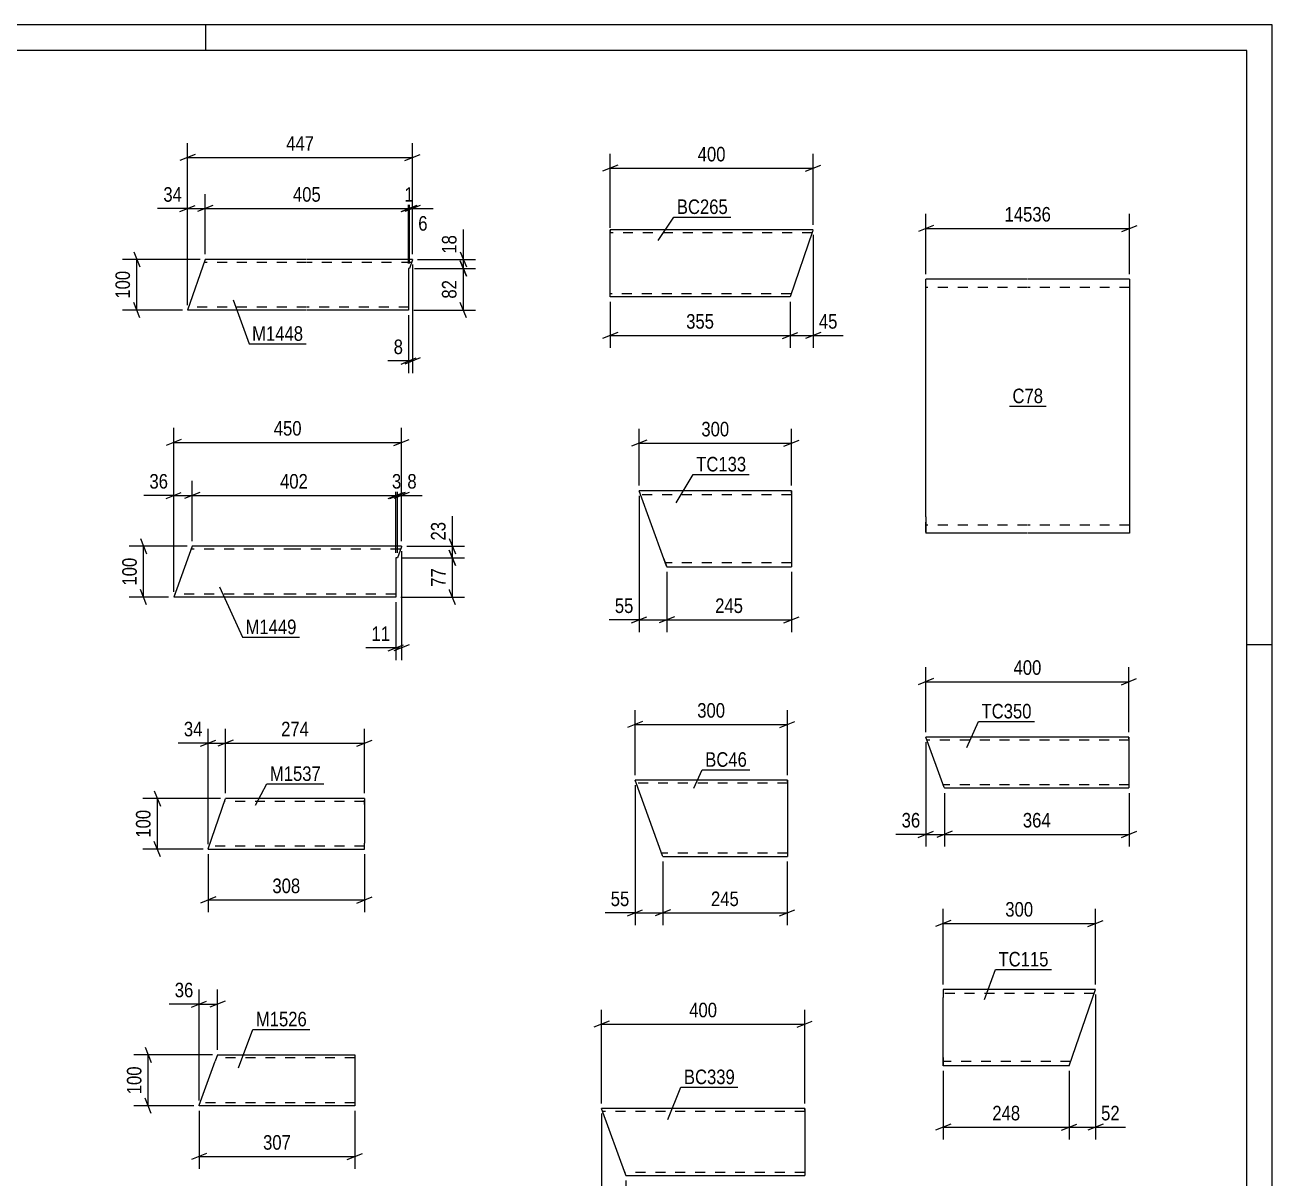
# Model space of a CAD drawing. Header units: millimetres. Extents: x 0 to 594, y 0 to 420.
# Drawn here: x 348.4 to 594, y 193 to 420 of the extents above; entities that cross this region are included whole.
import ezdxf

# ---------------------------------------------------------------- set-up
doc = ezdxf.new("R2010")
doc.units = ezdxf.units.MM
doc.linetypes.add('DXK_LINE_DOT2', pattern=[3.9198, 1.9599, -1.9599])
doc.styles.add('Arial Narrow', font='ARIALN.TTF', dxfattribs={"height": 0.2})

# ---------------------------------------------------------------- blocks, each defined once
blk = doc.blocks.new('Unknown-284936435-1134')
at = {"color": 5, "linetype": 'Continuous'}
for p, q in [((594, 420), (0, 420)), ((384, 415), (384, 420)), ((594, 0), (594, 420)), ((589, 415), (5, 415)), ((589, 5), (589, 415)), ((594, 298), (589, 298))]:
    blk.add_line(p, q, dxfattribs=at)
blk = doc.blocks.new('Part-284936435-8197 - 8196')
at = {"color": 2, "linetype": 'Continuous'}
for p, q in [((384.47, 257.85), (387.88, 267.76)), ((415.24, 267.76), (387.88, 267.76)), ((415.24, 267.76), (415.24, 267.67)), ((415.24, 267.67), (415.24, 266.56)), ((415.24, 266.56), (415.24, 258.96)), ((415.24, 257.76), (415.24, 258.96)), ((384.44, 257.76), (384.47, 257.85)), ((384.44, 257.76), (415.24, 257.76))]:
    blk.add_line(p, q, dxfattribs=at)
at = {"color": 7, "linetype": 'DXK_LINE_DOT2'}
for p, q in [((415.24, 267.16), (387.67, 267.16)), ((415.24, 266.56), (415.24, 267.41)), ((384.64, 258.36), (384.66, 258.4)), ((415.24, 258.36), (384.64, 258.36)), ((415.24, 258.4), (415.24, 258.73)), ((415.24, 258.36), (415.24, 258.4)), ((384.44, 257.76), (384.44, 257.76))]:
    blk.add_line(p, q, dxfattribs=at)
blk = doc.blocks.new('Part-284936435-8235 - 8234')
at = {"color": 2, "linetype": 'Continuous'}
for p, q in [((545.83, 369.95), (525.83, 369.95)), ((525.83, 323.15), (525.83, 369.95)), ((565.93, 369.95), (545.93, 369.95)), ((565.93, 369.95), (565.93, 319.95)), ((525.83, 323.15), (525.83, 319.95)), ((545.83, 319.95), (525.83, 319.95)), ((565.93, 319.95), (545.93, 319.95))]:
    blk.add_line(p, q, dxfattribs=at)
at = {"color": 7, "linetype": 'DXK_LINE_DOT2'}
for p, q in [((545.83, 368.35), (525.83, 368.35)), ((565.93, 368.35), (545.93, 368.35)), ((525.83, 320.19), (525.83, 323.15)), ((545.83, 321.55), (525.83, 321.55)), ((565.93, 321.55), (545.93, 321.55))]:
    blk.add_line(p, q, dxfattribs=at)
blk = doc.blocks.new('Part-284936435-12255 - 12254')
at = {"color": 2, "linetype": 'Continuous'}
for p, q in [((473.95, 256.44), (468.53, 271.35)), ((498.53, 271.35), (468.53, 271.35)), ((498.53, 271.35), (498.53, 271.26)), ((498.53, 271.26), (498.53, 256.35)), ((473.98, 256.35), (473.95, 256.44)), ((473.98, 256.35), (498.53, 256.35))]:
    blk.add_line(p, q, dxfattribs=at)
at = {"color": 7, "linetype": 'DXK_LINE_DOT2'}
for p, q in [((498.53, 270.75), (468.74, 270.75)), ((498.53, 271), (498.53, 271.35)), ((498.53, 256.95), (473.77, 256.95))]:
    blk.add_line(p, q, dxfattribs=at)
blk = doc.blocks.new('Part-284936435-8204 - 8203')
at = {"color": 2, "linetype": 'Continuous'}
for p, q in [((386.29, 217.26), (385.85, 216.06)), ((386.29, 217.26), (413.35, 217.26)), ((413.35, 217.26), (413.35, 207.26)), ((382.68, 207.35), (385.85, 216.06)), ((382.65, 207.26), (382.68, 207.35)), ((413.35, 207.26), (382.65, 207.26))]:
    blk.add_line(p, q, dxfattribs=at)
at = {"color": 7, "linetype": 'DXK_LINE_DOT2'}
for p, q in [((413.35, 216.66), (386.07, 216.66)), ((413.35, 217.17), (413.35, 217.26)), ((382.87, 207.86), (382.89, 207.9)), ((413.35, 207.86), (382.87, 207.86)), ((413.35, 207.86), (413.35, 207.9))]:
    blk.add_line(p, q, dxfattribs=at)
blk = doc.blocks.new('Part-284936435-12263 - 12262')
at = {"color": 2, "linetype": 'Continuous'}
for p, q in [((529.43, 269.91), (525.82, 279.82)), ((565.82, 279.82), (525.82, 279.82)), ((565.82, 279.82), (565.82, 279.73)), ((565.82, 279.73), (565.82, 269.82)), ((529.46, 269.82), (529.43, 269.91)), ((529.46, 269.82), (565.82, 269.82))]:
    blk.add_line(p, q, dxfattribs=at)
at = {"color": 7, "linetype": 'DXK_LINE_DOT2'}
for p, q in [((565.82, 279.22), (526.04, 279.22)), ((565.82, 279.47), (565.82, 279.82)), ((565.82, 270.42), (529.24, 270.42))]:
    blk.add_line(p, q, dxfattribs=at)
blk = doc.blocks.new('Part-284936435-12237 - 12236')
at = {"color": 2, "linetype": 'Continuous'}
for p, q in [((474.2, 314.93), (469.33, 328.33)), ((499.33, 328.33), (469.33, 328.33)), ((499.33, 328.33), (499.33, 313.33)), ((474.2, 314.93), (474.79, 313.33)), ((474.79, 313.33), (499.33, 313.33))]:
    blk.add_line(p, q, dxfattribs=at)
at = {"color": 7, "linetype": 'DXK_LINE_DOT2'}
for p, q in [((499.33, 327.53), (469.62, 327.53)), ((499.33, 327.86), (499.33, 328.33)), ((474.74, 313.45), (474.2, 314.93)), ((499.33, 314.13), (474.5, 314.13))]:
    blk.add_line(p, q, dxfattribs=at)
blk = doc.blocks.new('Part-284936435-12272 - 12271')
at = {"color": 2, "linetype": 'Continuous'}
for p, q in [((466.71, 193.62), (461.94, 206.73)), ((501.94, 206.73), (461.94, 206.73)), ((501.94, 206.73), (501.94, 206.64)), ((501.94, 206.64), (501.94, 193.53)), ((466.74, 193.53), (466.71, 193.62)), ((466.74, 193.53), (501.94, 193.53))]:
    blk.add_line(p, q, dxfattribs=at)
at = {"color": 7, "linetype": 'DXK_LINE_DOT2'}
for p, q in [((501.94, 206.38), (501.94, 206.73)), ((501.94, 206.13), (462.16, 206.13)), ((501.94, 194.13), (466.53, 194.13))]:
    blk.add_line(p, q, dxfattribs=at)
blk = doc.blocks.new('Part-284936435-12288 - 12287')
at = {"color": 2, "linetype": 'Continuous'}
for p, q in [((463.61, 378.47), (463.61, 379.67)), ((503.61, 379.67), (463.61, 379.67)), ((463.61, 367.67), (463.61, 378.47)), ((503.49, 379.32), (499.07, 366.47)), ((503.58, 379.58), (503.49, 379.32)), ((503.61, 379.67), (503.58, 379.58)), ((463.61, 366.56), (463.61, 367.67)), ((463.61, 366.47), (463.61, 366.56)), ((499.07, 366.47), (463.61, 366.47))]:
    blk.add_line(p, q, dxfattribs=at)
at = {"color": 7, "linetype": 'DXK_LINE_DOT2'}
for p, q in [((463.61, 379.67), (463.61, 379.58)), ((463.61, 379.58), (463.61, 379.32)), ((503.4, 379.07), (463.61, 379.07)), ((463.61, 366.82), (463.61, 367.67)), ((499.27, 367.07), (463.61, 367.07))]:
    blk.add_line(p, q, dxfattribs=at)
blk = doc.blocks.new('Part-284936435-12296 - 12295')
at = {"color": 2, "linetype": 'Continuous'}
for p, q in [((529.21, 230.14), (529.21, 228.54)), ((559.21, 230.14), (529.21, 230.14)), ((529.21, 216.74), (529.21, 228.54)), ((554.04, 215.14), (559.21, 230.14)), ((529.21, 215.14), (529.21, 216.74)), ((554.04, 215.14), (529.21, 215.14))]:
    blk.add_line(p, q, dxfattribs=at)
at = {"color": 7, "linetype": 'DXK_LINE_DOT2'}
for p, q in [((529.21, 230.14), (529.21, 229.67)), ((558.93, 229.34), (529.21, 229.34)), ((529.21, 216.74), (529.21, 215.26)), ((554.32, 215.94), (529.21, 215.94))]:
    blk.add_line(p, q, dxfattribs=at)
blk = doc.blocks.new('Part-284936435-8168 - 8167')
at = {"color": 2, "linetype": 'Continuous'}
for p, q in [((383.84, 373.86), (380.4, 363.86)), ((403.84, 373.86), (383.84, 373.86)), ((424.71, 373.86), (403.94, 373.86)), ((424.67, 373.77), (424.08, 372.05)), ((424.71, 373.86), (424.67, 373.77)), ((424.08, 372.05), (423.94, 372.05)), ((423.94, 372.05), (423.94, 363.86)), ((403.84, 363.86), (380.4, 363.86)), ((423.94, 363.86), (403.94, 363.86))]:
    blk.add_line(p, q, dxfattribs=at)
at = {"color": 7, "linetype": 'DXK_LINE_DOT2'}
for p, q in [((403.84, 373.26), (383.63, 373.26)), ((424.5, 373.26), (403.94, 373.26)), ((380.6, 364.46), (380.62, 364.5)), ((403.84, 364.46), (380.6, 364.46)), ((423.94, 364.46), (403.94, 364.46))]:
    blk.add_line(p, q, dxfattribs=at)
blk = doc.blocks.new('Part-284936435-8175 - 8174')
at = {"color": 2, "linetype": 'Continuous'}
for p, q in [((381.3, 317.39), (377.66, 307.39)), ((401.3, 317.39), (381.3, 317.39)), ((422.55, 317.39), (401.4, 317.39)), ((422.52, 317.3), (421.72, 315.09)), ((422.55, 317.39), (422.52, 317.3)), ((421.72, 315.09), (421.4, 315.09)), ((421.4, 315.09), (421.4, 307.39)), ((401.3, 307.39), (377.66, 307.39)), ((421.4, 307.39), (401.4, 307.39))]:
    blk.add_line(p, q, dxfattribs=at)
at = {"color": 7, "linetype": 'DXK_LINE_DOT2'}
for p, q in [((401.3, 316.79), (381.09, 316.79)), ((422.33, 316.79), (401.4, 316.79)), ((377.88, 307.99), (377.9, 308.04)), ((401.3, 307.99), (377.88, 307.99)), ((421.4, 307.99), (401.4, 307.99))]:
    blk.add_line(p, q, dxfattribs=at)
blk = doc.blocks.new('StraightDimension-284936435-8915 - 8196')
at = {"color": 7, "linetype": 'Continuous'}
for p, q in [((384.44, 256.76), (384.44, 245.36)), ((415.24, 256.76), (415.24, 245.36)), ((385.94, 248.36), (382.94, 247.16)), ((413.74, 247.16), (416.74, 248.36)), ((384.44, 247.76), (415.24, 247.76))]:
    blk.add_line(p, q, dxfattribs=at)
at = {"color": 0}
blk.add_wipeout([(403.18, 248.51), (403.18, 252.71), (396.5, 252.71), (396.5, 248.51)], dxfattribs=at)
at = {"color": 3, "style": 'Arial Narrow'}
blk.add_text('308', height=2.863, dxfattribs=at).set_placement((397.1, 249.11))
blk = doc.blocks.new('StraightDimension-284936435-12831 - 8196')
at = {"color": 7, "linetype": 'Continuous'}
for p, q in [((387.88, 268.76), (387.88, 281.48)), ((415.24, 268.76), (415.24, 281.48)), ((389.38, 279.23), (386.38, 278.03)), ((387.88, 278.63), (415.24, 278.63)), ((413.74, 278.03), (416.74, 279.23))]:
    blk.add_line(p, q, dxfattribs=at)
at = {"color": 0}
blk.add_wipeout([(404.9, 279.38), (404.9, 283.58), (398.22, 283.58), (398.22, 279.38)], dxfattribs=at)
at = {"color": 3, "style": 'Arial Narrow'}
blk.add_text('274', height=2.863, dxfattribs=at).set_placement((398.82, 279.98))
blk = doc.blocks.new('StraightDimension-284936435-12068 - 8196')
at = {"color": 7, "linetype": 'Continuous'}
for p, q in [((386.88, 267.76), (371.59, 267.76)), ((373.84, 269.26), (375.04, 266.26)), ((374.44, 257.76), (374.44, 267.76)), ((375.04, 256.26), (373.84, 259.26)), ((383.44, 257.76), (371.59, 257.76))]:
    blk.add_line(p, q, dxfattribs=at)
at = {"color": 0}
blk.add_wipeout([(373.69, 266.1), (369.49, 266.1), (369.49, 259.42), (373.69, 259.42)], dxfattribs=at)
at = {"color": 3, "style": 'Arial Narrow'}
blk.add_text('100', height=2.863, rotation=90.0002, dxfattribs=at).set_placement((373.09, 260.02))
blk = doc.blocks.new('StraightDimension-284936435-12832 - 8196')
at = {"color": 7, "linetype": 'Continuous'}
for p, q in [((384.44, 258.76), (384.44, 281.48)), ((387.88, 268.76), (387.88, 281.48)), ((382.94, 278.03), (385.94, 279.23)), ((384.44, 278.63), (387.88, 278.63)), ((389.38, 279.23), (386.38, 278.03))]:
    blk.add_line(p, q, dxfattribs=at)
at = {"color": 0}
blk.add_wipeout([(383.91, 279.38), (383.91, 283.58), (379.06, 283.58), (379.06, 279.38)], dxfattribs=at)
at = {"color": 7, "linetype": 'Continuous'}
blk.add_line((384.44, 278.63), (378.53, 278.63), dxfattribs=at)
blk.add_line((384.44, 278.63), (378.53, 278.63), dxfattribs=at)
at = {"color": 3, "style": 'Arial Narrow'}
blk.add_text('34', height=2.863, dxfattribs=at).set_placement((379.66, 279.98))
blk = doc.blocks.new('StraightDimension-284936435-8949 - 8234')
at = {"color": 7, "linetype": 'Continuous'}
for p, q in [((525.83, 370.95), (525.83, 382.8)), ((565.93, 370.95), (565.93, 382.8)), ((527.33, 380.55), (524.33, 379.35)), ((525.83, 379.95), (565.93, 379.95)), ((564.43, 379.35), (567.43, 380.55))]:
    blk.add_line(p, q, dxfattribs=at)
at = {"color": 0}
blk.add_wipeout([(551.05, 380.7), (551.05, 384.9), (540.71, 384.9), (540.71, 380.7)], dxfattribs=at)
at = {"color": 3, "style": 'Arial Narrow'}
blk.add_text('14536', height=2.863, dxfattribs=at).set_placement((541.31, 381.3))
blk = doc.blocks.new('StraightDimension-284936435-12549 - 12254')
at = {"color": 7, "linetype": 'Continuous'}
for p, q in [((468.53, 272.35), (468.53, 285.15)), ((498.53, 272.35), (498.53, 285.15)), ((470.03, 282.9), (467.03, 281.7)), ((497.03, 281.7), (500.03, 282.9)), ((468.53, 282.3), (498.53, 282.3))]:
    blk.add_line(p, q, dxfattribs=at)
at = {"color": 0}
blk.add_wipeout([(486.87, 283.05), (486.87, 287.25), (480.18, 287.25), (480.18, 283.05)], dxfattribs=at)
at = {"color": 3, "style": 'Arial Narrow'}
blk.add_text('300', height=2.863, dxfattribs=at).set_placement((480.78, 283.65))
blk = doc.blocks.new('StraightDimension-284936435-12560 - 12254')
at = {"color": 7, "linetype": 'Continuous'}
for p, q in [((473.98, 255.35), (473.98, 242.81)), ((498.48, 255.35), (498.48, 242.81)), ((475.48, 245.81), (472.48, 244.61)), ((496.98, 244.61), (499.98, 245.81)), ((473.98, 245.21), (498.48, 245.21))]:
    blk.add_line(p, q, dxfattribs=at)
at = {"color": 0}
blk.add_wipeout([(489.58, 245.96), (489.58, 250.16), (482.89, 250.16), (482.89, 245.96)], dxfattribs=at)
at = {"color": 3, "style": 'Arial Narrow'}
blk.add_text('245', height=2.863, dxfattribs=at).set_placement((483.49, 246.56))
blk = doc.blocks.new('StraightDimension-284936435-12561 - 12254')
at = {"color": 7, "linetype": 'Continuous'}
for p, q in [((468.53, 270.35), (468.53, 242.81)), ((473.98, 255.35), (473.98, 242.81)), ((467.03, 244.61), (470.03, 245.81)), ((475.48, 245.81), (472.48, 244.61)), ((468.53, 245.21), (473.98, 245.21))]:
    blk.add_line(p, q, dxfattribs=at)
at = {"color": 0}
blk.add_wipeout([(468, 245.96), (468, 250.16), (463.14, 250.16), (463.14, 245.96)], dxfattribs=at)
at = {"color": 7, "linetype": 'Continuous'}
blk.add_line((468.53, 245.21), (462.62, 245.21), dxfattribs=at)
blk.add_line((468.53, 245.21), (462.62, 245.21), dxfattribs=at)
at = {"color": 3, "style": 'Arial Narrow'}
blk.add_text('55', height=2.863, dxfattribs=at).set_placement((463.74, 246.56))
blk = doc.blocks.new('StraightDimension-284936435-8923 - 8203')
at = {"color": 7, "linetype": 'Continuous'}
for p, q in [((372.05, 218.76), (373.25, 215.76)), ((385.29, 217.26), (369.8, 217.26)), ((372.65, 207.26), (372.65, 217.26)), ((381.65, 207.26), (369.8, 207.26)), ((373.25, 205.76), (372.05, 208.76))]:
    blk.add_line(p, q, dxfattribs=at)
at = {"color": 0}
blk.add_wipeout([(371.9, 215.6), (367.7, 215.6), (367.7, 208.92), (371.9, 208.92)], dxfattribs=at)
at = {"color": 3, "style": 'Arial Narrow'}
blk.add_text('100', height=2.863, rotation=90.0002, dxfattribs=at).set_placement((371.3, 209.52))
blk = doc.blocks.new('StraightDimension-284936435-8919 - 8203')
at = {"color": 7, "linetype": 'Continuous'}
for p, q in [((382.65, 208.26), (382.65, 230.11)), ((386.29, 218.26), (386.29, 230.11)), ((381.15, 226.66), (384.15, 227.86)), ((382.65, 227.26), (386.29, 227.26)), ((387.79, 227.86), (384.79, 226.66))]:
    blk.add_line(p, q, dxfattribs=at)
at = {"color": 0}
blk.add_wipeout([(382.13, 228.01), (382.13, 232.21), (377.27, 232.21), (377.27, 228.01)], dxfattribs=at)
at = {"color": 7, "linetype": 'Continuous'}
blk.add_line((382.65, 227.26), (376.75, 227.26), dxfattribs=at)
blk.add_line((382.65, 227.26), (376.75, 227.26), dxfattribs=at)
at = {"color": 3, "style": 'Arial Narrow'}
blk.add_text('36', height=2.863, dxfattribs=at).set_placement((377.87, 228.61))
blk = doc.blocks.new('StraightDimension-284936435-8929 - 8203')
at = {"color": 7, "linetype": 'Continuous'}
for p, q in [((382.65, 206.26), (382.65, 194.86)), ((413.35, 206.26), (413.35, 194.86)), ((384.15, 197.86), (381.15, 196.66)), ((382.65, 197.26), (413.35, 197.26)), ((411.85, 196.66), (414.85, 197.86))]:
    blk.add_line(p, q, dxfattribs=at)
at = {"color": 0}
blk.add_wipeout([(401.35, 198.01), (401.35, 202.21), (394.66, 202.21), (394.66, 198.01)], dxfattribs=at)
at = {"color": 3, "style": 'Arial Narrow'}
blk.add_text('307', height=2.863, dxfattribs=at).set_placement((395.26, 198.61))
blk = doc.blocks.new('StraightDimension-284936435-12605 - 12262')
at = {"color": 7, "linetype": 'Continuous'}
for p, q in [((525.82, 280.82), (525.82, 293.58)), ((565.82, 280.82), (565.82, 293.58)), ((527.32, 291.33), (524.32, 290.13)), ((525.82, 290.73), (565.82, 290.73)), ((564.32, 290.13), (567.32, 291.33))]:
    blk.add_line(p, q, dxfattribs=at)
at = {"color": 0}
blk.add_wipeout([(549.17, 291.48), (549.17, 295.68), (542.48, 295.68), (542.48, 291.48)], dxfattribs=at)
at = {"color": 3, "style": 'Arial Narrow'}
blk.add_text('400', height=2.863, dxfattribs=at).set_placement((543.08, 292.08))
blk = doc.blocks.new('StraightDimension-284936435-12622 - 12262')
at = {"color": 7, "linetype": 'Continuous'}
for p, q in [((529.46, 268.82), (529.46, 258.28)), ((565.86, 268.82), (565.86, 258.28)), ((530.96, 261.28), (527.96, 260.08)), ((529.46, 260.68), (565.86, 260.68)), ((564.36, 260.08), (567.36, 261.28))]:
    blk.add_line(p, q, dxfattribs=at)
at = {"color": 0}
blk.add_wipeout([(551, 261.43), (551, 265.63), (544.32, 265.63), (544.32, 261.43)], dxfattribs=at)
at = {"color": 3, "style": 'Arial Narrow'}
blk.add_text('364', height=2.863, dxfattribs=at).set_placement((544.92, 262.03))
blk = doc.blocks.new('StraightDimension-284936435-12623 - 12262')
at = {"color": 7, "linetype": 'Continuous'}
for p, q in [((525.82, 278.82), (525.82, 258.28)), ((529.46, 268.82), (529.46, 258.28)), ((524.32, 260.08), (527.32, 261.28)), ((525.82, 260.68), (529.46, 260.68)), ((530.96, 261.28), (527.96, 260.08))]:
    blk.add_line(p, q, dxfattribs=at)
at = {"color": 0}
blk.add_wipeout([(525.3, 261.43), (525.3, 265.63), (520.44, 265.63), (520.44, 261.43)], dxfattribs=at)
at = {"color": 7, "linetype": 'Continuous'}
blk.add_line((525.82, 260.68), (519.92, 260.68), dxfattribs=at)
blk.add_line((525.82, 260.68), (519.92, 260.68), dxfattribs=at)
at = {"color": 3, "style": 'Arial Narrow'}
blk.add_text('36', height=2.863, dxfattribs=at).set_placement((521.04, 262.03))
blk = doc.blocks.new('StraightDimension-284936435-12513 - 12236')
at = {"color": 7, "linetype": 'Continuous'}
for p, q in [((469.33, 327.33), (469.33, 300.5)), ((474.79, 312.33), (474.79, 300.5)), ((467.83, 302.3), (470.83, 303.5)), ((469.33, 302.9), (474.79, 302.9)), ((476.29, 303.5), (473.29, 302.3))]:
    blk.add_line(p, q, dxfattribs=at)
at = {"color": 0}
blk.add_wipeout([(468.8, 303.65), (468.8, 307.85), (463.95, 307.85), (463.95, 303.65)], dxfattribs=at)
at = {"color": 7, "linetype": 'Continuous'}
blk.add_line((469.33, 302.9), (463.42, 302.9), dxfattribs=at)
blk.add_line((469.33, 302.9), (463.42, 302.9), dxfattribs=at)
at = {"color": 3, "style": 'Arial Narrow'}
blk.add_text('55', height=2.863, dxfattribs=at).set_placement((464.55, 304.25))
blk = doc.blocks.new('StraightDimension-284936435-12512 - 12236')
at = {"color": 7, "linetype": 'Continuous'}
for p, q in [((474.79, 312.33), (474.79, 300.5)), ((499.33, 312.33), (499.33, 300.5)), ((476.29, 303.5), (473.29, 302.3)), ((474.79, 302.9), (499.33, 302.9)), ((497.83, 302.3), (500.83, 303.5))]:
    blk.add_line(p, q, dxfattribs=at)
at = {"color": 0}
blk.add_wipeout([(490.4, 303.65), (490.4, 307.85), (483.71, 307.85), (483.71, 303.65)], dxfattribs=at)
at = {"color": 3, "style": 'Arial Narrow'}
blk.add_text('245', height=2.863, dxfattribs=at).set_placement((484.31, 304.25))
blk = doc.blocks.new('StraightDimension-284936435-12500 - 12236')
at = {"color": 7, "linetype": 'Continuous'}
for p, q in [((469.33, 329.33), (469.33, 340.52)), ((499.33, 329.33), (499.33, 340.52)), ((470.83, 338.27), (467.83, 337.07)), ((469.33, 337.67), (499.33, 337.67)), ((497.83, 337.07), (500.83, 338.27))]:
    blk.add_line(p, q, dxfattribs=at)
at = {"color": 0}
blk.add_wipeout([(487.67, 338.42), (487.67, 342.62), (480.99, 342.62), (480.99, 338.42)], dxfattribs=at)
at = {"color": 3, "style": 'Arial Narrow'}
blk.add_text('300', height=2.863, dxfattribs=at).set_placement((481.59, 339.02))
blk = doc.blocks.new('StraightDimension-284936435-12680 - 12271')
at = {"color": 7, "linetype": 'Continuous'}
for p, q in [((461.94, 207.73), (461.94, 226.17)), ((501.94, 207.73), (501.94, 226.17)), ((463.44, 223.92), (460.44, 222.72)), ((500.44, 222.72), (503.44, 223.92)), ((461.94, 223.32), (501.94, 223.32))]:
    blk.add_line(p, q, dxfattribs=at)
at = {"color": 0}
blk.add_wipeout([(485.28, 224.07), (485.28, 228.27), (478.6, 228.27), (478.6, 224.07)], dxfattribs=at)
at = {"color": 3, "style": 'Arial Narrow'}
blk.add_text('400', height=2.863, dxfattribs=at).set_placement((479.2, 224.67))
blk = doc.blocks.new('StraightDimension-284936435-12692 - 12271')
at = {"color": 7, "linetype": 'Continuous'}
for p, q in [((461.94, 205.73), (461.94, 178.78)), ((466.74, 192.53), (466.74, 178.78)), ((460.44, 180.58), (463.44, 181.78)), ((468.24, 181.78), (465.24, 180.58)), ((461.94, 181.18), (466.74, 181.18))]:
    blk.add_line(p, q, dxfattribs=at)
at = {"color": 0}
blk.add_wipeout([(461.41, 181.93), (461.41, 186.13), (456.56, 186.13), (456.56, 181.93)], dxfattribs=at)
at = {"color": 7, "linetype": 'Continuous'}
blk.add_line((461.94, 181.18), (456.03, 181.18), dxfattribs=at)
blk.add_line((461.94, 181.18), (456.03, 181.18), dxfattribs=at)
at = {"color": 3, "style": 'Arial Narrow'}
blk.add_text('48', height=2.863, dxfattribs=at).set_placement((457.16, 182.53))
blk = doc.blocks.new('StraightDimension-284936435-12446 - 12287')
at = {"color": 7, "linetype": 'Continuous'}
for p, q in [((463.61, 380.07), (463.61, 394.64)), ((503.61, 380.67), (503.61, 394.64)), ((465.11, 392.39), (462.11, 391.19)), ((463.61, 391.79), (503.61, 391.79)), ((502.11, 391.19), (505.11, 392.39))]:
    blk.add_line(p, q, dxfattribs=at)
at = {"color": 0}
blk.add_wipeout([(486.95, 392.54), (486.95, 396.74), (480.27, 396.74), (480.27, 392.54)], dxfattribs=at)
at = {"color": 3, "style": 'Arial Narrow'}
blk.add_text('400', height=2.863, dxfattribs=at).set_placement((480.87, 393.14))
blk = doc.blocks.new('StraightDimension-284936435-12475 - 12287')
at = {"color": 7, "linetype": 'Continuous'}
for p, q in [((503.61, 378.67), (503.61, 356.47)), ((499.07, 365.47), (499.07, 356.47)), ((497.57, 358.27), (500.57, 359.47)), ((499.07, 358.87), (503.61, 358.87)), ((505.11, 359.47), (502.11, 358.27))]:
    blk.add_line(p, q, dxfattribs=at)
at = {"color": 0}
blk.add_wipeout([(508.99, 359.62), (508.99, 363.82), (504.14, 363.82), (504.14, 359.62)], dxfattribs=at)
at = {"color": 7, "linetype": 'Continuous'}
blk.add_line((503.61, 358.87), (509.52, 358.87), dxfattribs=at)
blk.add_line((503.61, 358.87), (509.52, 358.87), dxfattribs=at)
at = {"color": 3, "style": 'Arial Narrow'}
blk.add_text('45', height=2.863, dxfattribs=at).set_placement((504.74, 360.22))
blk = doc.blocks.new('StraightDimension-284936435-12476 - 12287')
at = {"color": 7, "linetype": 'Continuous'}
for p, q in [((463.61, 365.47), (463.61, 356.47)), ((499.07, 365.47), (499.07, 356.47)), ((465.11, 359.47), (462.11, 358.27)), ((463.61, 358.87), (499.07, 358.87)), ((497.57, 358.27), (500.57, 359.47))]:
    blk.add_line(p, q, dxfattribs=at)
at = {"color": 0}
blk.add_wipeout([(484.68, 359.62), (484.68, 363.82), (478, 363.82), (478, 359.62)], dxfattribs=at)
at = {"color": 3, "style": 'Arial Narrow'}
blk.add_text('355', height=2.863, dxfattribs=at).set_placement((478.6, 360.22))
blk = doc.blocks.new('StraightDimension-284936435-12773 - 12295')
at = {"color": 7, "linetype": 'Continuous'}
for p, q in [((529.21, 231.14), (529.21, 245.99)), ((559.21, 231.14), (559.21, 245.99)), ((530.71, 243.74), (527.71, 242.54)), ((557.71, 242.54), (560.71, 243.74)), ((529.21, 243.14), (559.21, 243.14))]:
    blk.add_line(p, q, dxfattribs=at)
at = {"color": 0}
blk.add_wipeout([(547.55, 243.89), (547.55, 248.09), (540.86, 248.09), (540.86, 243.89)], dxfattribs=at)
at = {"color": 3, "style": 'Arial Narrow'}
blk.add_text('300', height=2.863, dxfattribs=at).set_placement((541.46, 244.49))
blk = doc.blocks.new('StraightDimension-284936435-12784 - 12295')
at = {"color": 7, "linetype": 'Continuous'}
for p, q in [((559.21, 229.14), (559.21, 200.63)), ((554.04, 214.14), (554.04, 200.63)), ((552.54, 202.43), (555.54, 203.63)), ((554.04, 203.03), (559.21, 203.03)), ((560.71, 203.63), (557.71, 202.43))]:
    blk.add_line(p, q, dxfattribs=at)
at = {"color": 0}
blk.add_wipeout([(564.59, 203.78), (564.59, 207.98), (559.73, 207.98), (559.73, 203.78)], dxfattribs=at)
at = {"color": 7, "linetype": 'Continuous'}
blk.add_line((559.21, 203.03), (565.11, 203.03), dxfattribs=at)
blk.add_line((559.21, 203.03), (565.11, 203.03), dxfattribs=at)
at = {"color": 3, "style": 'Arial Narrow'}
blk.add_text('52', height=2.863, dxfattribs=at).set_placement((560.33, 204.38))
blk = doc.blocks.new('StraightDimension-284936435-12785 - 12295')
at = {"color": 7, "linetype": 'Continuous'}
for p, q in [((529.24, 214.14), (529.24, 200.63)), ((554.04, 214.14), (554.04, 200.63)), ((530.74, 203.63), (527.74, 202.43)), ((529.24, 203.03), (554.04, 203.03)), ((552.54, 202.43), (555.54, 203.63))]:
    blk.add_line(p, q, dxfattribs=at)
at = {"color": 0}
blk.add_wipeout([(544.98, 203.78), (544.98, 207.98), (538.3, 207.98), (538.3, 203.78)], dxfattribs=at)
at = {"color": 3, "style": 'Arial Narrow'}
blk.add_text('248', height=2.863, dxfattribs=at).set_placement((538.9, 204.38))
blk = doc.blocks.new('StraightDimension-284936435-8845 - 8167')
at = {"color": 7, "linetype": 'Continuous'}
for p, q in [((424.71, 372.86), (424.71, 351.46)), ((423.94, 362.86), (423.94, 351.46)), ((422.44, 353.26), (425.44, 354.46)), ((426.21, 354.46), (423.21, 353.26)), ((423.94, 353.86), (424.71, 353.86))]:
    blk.add_line(p, q, dxfattribs=at)
at = {"color": 0}
blk.add_wipeout([(423.41, 354.61), (423.41, 358.81), (420.39, 358.81), (420.39, 354.61)], dxfattribs=at)
at = {"color": 7, "linetype": 'Continuous'}
blk.add_line((423.94, 353.86), (419.86, 353.86), dxfattribs=at)
blk.add_line((423.94, 353.86), (419.86, 353.86), dxfattribs=at)
at = {"color": 3, "style": 'Arial Narrow'}
blk.add_text('8', height=2.86, dxfattribs=at).set_placement((420.99, 355.21))
blk = doc.blocks.new('StraightDimension-284936435-11953 - 8167')
at = {"color": 7, "linetype": 'Continuous'}
for p, q in [((434.11, 373.55), (435.31, 370.55)), ((425.08, 372.05), (437.11, 372.05)), ((434.71, 363.86), (434.71, 372.05)), ((424.94, 363.86), (437.11, 363.86)), ((435.31, 362.36), (434.11, 365.36))]:
    blk.add_line(p, q, dxfattribs=at)
at = {"color": 0}
blk.add_wipeout([(433.96, 370.38), (429.76, 370.38), (429.76, 365.53), (433.96, 365.53)], dxfattribs=at)
at = {"color": 3, "style": 'Arial Narrow'}
blk.add_text('82', height=2.863, rotation=90.0002, dxfattribs=at).set_placement((433.36, 366.13))
blk = doc.blocks.new('StraightDimension-284936435-8832 - 8167')
at = {"color": 7, "linetype": 'Continuous'}
for p, q in [((383.84, 374.86), (383.84, 386.71)), ((423.94, 373.05), (423.94, 386.71)), ((385.34, 384.46), (382.34, 383.26)), ((383.84, 383.86), (423.94, 383.86)), ((422.44, 383.26), (425.44, 384.46))]:
    blk.add_line(p, q, dxfattribs=at)
at = {"color": 0}
blk.add_wipeout([(407.23, 384.61), (407.23, 388.81), (400.55, 388.81), (400.55, 384.61)], dxfattribs=at)
at = {"color": 3, "style": 'Arial Narrow'}
blk.add_text('405', height=2.863, dxfattribs=at).set_placement((401.15, 385.21))
blk = doc.blocks.new('StraightDimension-284936435-8830 - 8167')
at = {"color": 7, "linetype": 'Continuous'}
for p, q in [((424.08, 373.05), (424.08, 386.26)), ((424.71, 374.86), (424.71, 386.26)), ((422.58, 383.26), (425.58, 384.46)), ((426.21, 384.46), (423.21, 383.26)), ((424.08, 383.86), (424.71, 383.86))]:
    blk.add_line(p, q, dxfattribs=at)
at = {"color": 0}
blk.add_wipeout([(428.26, 378.91), (428.26, 383.11), (425.23, 383.11), (425.23, 378.91)], dxfattribs=at)
at = {"color": 7, "linetype": 'Continuous'}
blk.add_line((424.71, 383.86), (428.78, 383.86), dxfattribs=at)
blk.add_line((424.71, 383.86), (428.78, 383.86), dxfattribs=at)
at = {"color": 3, "style": 'Arial Narrow'}
blk.add_text('6', height=2.86, dxfattribs=at).set_placement((425.83, 379.51))
blk = doc.blocks.new('StraightDimension-284936435-8831 - 8167')
at = {"color": 7, "linetype": 'Continuous'}
for p, q in [((423.94, 373.05), (423.94, 386.71)), ((424.08, 373.05), (424.08, 386.71)), ((422.44, 383.26), (425.44, 384.46)), ((425.58, 384.46), (422.58, 383.26)), ((423.94, 383.86), (424.08, 383.86))]:
    blk.add_line(p, q, dxfattribs=at)
at = {"color": 0}
blk.add_wipeout([(425.53, 384.61), (425.53, 388.81), (422.5, 388.81), (422.5, 384.61)], dxfattribs=at)
at = {"color": 3, "style": 'Arial Narrow'}
blk.add_text('1', height=2.86, dxfattribs=at).set_placement((423.1, 385.21))
blk = doc.blocks.new('StraightDimension-284936435-8833 - 8167')
at = {"color": 7, "linetype": 'Continuous'}
for p, q in [((380.4, 364.86), (380.4, 386.71)), ((383.84, 374.86), (383.84, 386.71)), ((378.9, 383.26), (381.9, 384.46)), ((380.4, 383.86), (383.84, 383.86)), ((385.34, 384.46), (382.34, 383.26))]:
    blk.add_line(p, q, dxfattribs=at)
at = {"color": 0}
blk.add_wipeout([(379.87, 384.61), (379.87, 388.81), (375.02, 388.81), (375.02, 384.61)], dxfattribs=at)
at = {"color": 7, "linetype": 'Continuous'}
blk.add_line((380.4, 383.86), (374.49, 383.86), dxfattribs=at)
blk.add_line((380.4, 383.86), (374.49, 383.86), dxfattribs=at)
at = {"color": 3, "style": 'Arial Narrow'}
blk.add_text('34', height=2.863, dxfattribs=at).set_placement((375.62, 385.21))
blk = doc.blocks.new('StraightDimension-284936435-8850 - 8167')
at = {"color": 7, "linetype": 'Continuous'}
for p, q in [((380.4, 364.86), (380.4, 396.74)), ((424.71, 374.86), (424.71, 396.74)), ((381.9, 394.49), (378.9, 393.29)), ((380.4, 393.89), (424.71, 393.89)), ((423.21, 393.29), (426.21, 394.49))]:
    blk.add_line(p, q, dxfattribs=at)
at = {"color": 0}
blk.add_wipeout([(405.89, 394.64), (405.89, 398.84), (399.21, 398.84), (399.21, 394.64)], dxfattribs=at)
at = {"color": 3, "style": 'Arial Narrow'}
blk.add_text('447', height=2.863, dxfattribs=at).set_placement((399.81, 395.24))
blk = doc.blocks.new('StraightDimension-284936435-11901 - 8167')
at = {"color": 7, "linetype": 'Continuous'}
for p, q in [((382.84, 373.86), (367.55, 373.86)), ((369.8, 375.36), (371, 372.36)), ((370.4, 363.86), (370.4, 373.86)), ((379.4, 363.86), (367.55, 363.86)), ((371, 362.36), (369.8, 365.36))]:
    blk.add_line(p, q, dxfattribs=at)
at = {"color": 0}
blk.add_wipeout([(369.65, 372.2), (365.45, 372.2), (365.45, 365.52), (369.65, 365.52)], dxfattribs=at)
at = {"color": 3, "style": 'Arial Narrow'}
blk.add_text('100', height=2.863, rotation=90.0002, dxfattribs=at).set_placement((369.05, 366.12))
blk = doc.blocks.new('StraightDimension-284936435-11952 - 8167')
at = {"color": 7, "linetype": 'Continuous'}
for p, q in [((425.71, 373.86), (437.11, 373.86)), ((434.11, 375.36), (435.31, 372.36)), ((435.31, 370.55), (434.11, 373.55)), ((434.71, 372.05), (434.71, 373.86)), ((425.08, 372.05), (437.11, 372.05))]:
    blk.add_line(p, q, dxfattribs=at)
at = {"color": 0}
blk.add_wipeout([(433.96, 379.24), (429.76, 379.24), (429.76, 374.38), (433.96, 374.38)], dxfattribs=at)
at = {"color": 7, "linetype": 'Continuous'}
blk.add_line((434.71, 373.86), (434.71, 379.77), dxfattribs=at)
blk.add_line((434.71, 373.86), (434.71, 379.77), dxfattribs=at)
at = {"color": 3, "style": 'Arial Narrow'}
blk.add_text('18', height=2.863, rotation=90.0002, dxfattribs=at).set_placement((433.36, 374.98))
blk = doc.blocks.new('StraightDimension-284936435-8884 - 8174')
at = {"color": 7, "linetype": 'Continuous'}
for p, q in [((422.55, 316.39), (422.55, 294.99)), ((421.4, 306.39), (421.4, 294.99)), ((419.9, 296.79), (422.9, 297.99)), ((424.05, 297.99), (421.05, 296.79)), ((421.4, 297.39), (422.55, 297.39))]:
    blk.add_line(p, q, dxfattribs=at)
at = {"color": 0}
blk.add_wipeout([(420.88, 298.14), (420.88, 302.34), (416.02, 302.34), (416.02, 298.14)], dxfattribs=at)
at = {"color": 7, "linetype": 'Continuous'}
blk.add_line((421.4, 297.39), (415.5, 297.39), dxfattribs=at)
blk.add_line((421.4, 297.39), (415.5, 297.39), dxfattribs=at)
at = {"color": 3, "style": 'Arial Narrow'}
blk.add_text('11', height=2.863, dxfattribs=at).set_placement((416.62, 298.74))
blk = doc.blocks.new('StraightDimension-284936435-8871 - 8174')
at = {"color": 7, "linetype": 'Continuous'}
for p, q in [((381.3, 318.39), (381.3, 330.24)), ((421.4, 316.09), (421.4, 330.24)), ((382.8, 327.99), (379.8, 326.79)), ((381.3, 327.39), (421.4, 327.39)), ((419.9, 326.79), (422.9, 327.99))]:
    blk.add_line(p, q, dxfattribs=at)
at = {"color": 0}
blk.add_wipeout([(404.7, 328.14), (404.7, 332.34), (398.01, 332.34), (398.01, 328.14)], dxfattribs=at)
at = {"color": 3, "style": 'Arial Narrow'}
blk.add_text('402', height=2.863, dxfattribs=at).set_placement((398.61, 328.74))
blk = doc.blocks.new('StraightDimension-284936435-8863 - 8174')
at = {"color": 7, "linetype": 'Continuous'}
for p, q in [((380.3, 317.39), (368.88, 317.39)), ((371.13, 318.89), (372.33, 315.89)), ((371.73, 307.39), (371.73, 317.39)), ((376.66, 307.39), (368.88, 307.39)), ((372.33, 305.89), (371.13, 308.89))]:
    blk.add_line(p, q, dxfattribs=at)
at = {"color": 0}
blk.add_wipeout([(370.98, 315.73), (366.78, 315.73), (366.78, 309.05), (370.98, 309.05)], dxfattribs=at)
at = {"color": 3, "style": 'Arial Narrow'}
blk.add_text('100', height=2.863, rotation=90.0002, dxfattribs=at).set_placement((370.38, 309.65))
blk = doc.blocks.new('StraightDimension-284936435-8869 - 8174')
at = {"color": 7, "linetype": 'Continuous'}
for p, q in [((421.72, 316.09), (421.72, 330.24)), ((422.55, 318.39), (422.55, 330.24)), ((420.22, 326.79), (423.22, 327.99)), ((424.05, 327.99), (421.05, 326.79)), ((421.72, 327.39), (422.55, 327.39))]:
    blk.add_line(p, q, dxfattribs=at)
at = {"color": 0}
blk.add_wipeout([(426.11, 328.14), (426.11, 332.34), (423.08, 332.34), (423.08, 328.14)], dxfattribs=at)
at = {"color": 7, "linetype": 'Continuous'}
blk.add_line((422.55, 327.39), (426.63, 327.39), dxfattribs=at)
blk.add_line((422.55, 327.39), (426.63, 327.39), dxfattribs=at)
at = {"color": 3, "style": 'Arial Narrow'}
blk.add_text('8', height=2.86, dxfattribs=at).set_placement((423.68, 328.74))
blk = doc.blocks.new('StraightDimension-284936435-8870 - 8174')
at = {"color": 7, "linetype": 'Continuous'}
for p, q in [((421.4, 316.09), (421.4, 330.24)), ((421.72, 316.09), (421.72, 330.24)), ((419.9, 326.79), (422.9, 327.99)), ((423.22, 327.99), (420.22, 326.79)), ((421.4, 327.39), (421.72, 327.39))]:
    blk.add_line(p, q, dxfattribs=at)
at = {"color": 0}
blk.add_wipeout([(423.08, 328.14), (423.08, 332.34), (420.05, 332.34), (420.05, 328.14)], dxfattribs=at)
at = {"color": 3, "style": 'Arial Narrow'}
blk.add_text('3', height=2.86, dxfattribs=at).set_placement((420.65, 328.74))
blk = doc.blocks.new('StraightDimension-284936435-8872 - 8174')
at = {"color": 7, "linetype": 'Continuous'}
for p, q in [((377.66, 308.39), (377.66, 330.24)), ((381.3, 318.39), (381.3, 330.24)), ((376.16, 326.79), (379.16, 327.99)), ((377.66, 327.39), (381.3, 327.39)), ((382.8, 327.99), (379.8, 326.79))]:
    blk.add_line(p, q, dxfattribs=at)
at = {"color": 0}
blk.add_wipeout([(377.14, 328.14), (377.14, 332.34), (372.28, 332.34), (372.28, 328.14)], dxfattribs=at)
at = {"color": 7, "linetype": 'Continuous'}
blk.add_line((377.66, 327.39), (371.76, 327.39), dxfattribs=at)
blk.add_line((377.66, 327.39), (371.76, 327.39), dxfattribs=at)
at = {"color": 3, "style": 'Arial Narrow'}
blk.add_text('36', height=2.863, dxfattribs=at).set_placement((372.88, 328.74))
blk = doc.blocks.new('StraightDimension-284936435-8889 - 8174')
at = {"color": 7, "linetype": 'Continuous'}
for p, q in [((377.66, 308.39), (377.66, 340.67)), ((422.55, 318.39), (422.55, 340.67)), ((379.16, 338.42), (376.16, 337.22)), ((377.66, 337.82), (422.55, 337.82)), ((421.05, 337.22), (424.05, 338.42))]:
    blk.add_line(p, q, dxfattribs=at)
at = {"color": 0}
blk.add_wipeout([(403.45, 338.57), (403.45, 342.77), (396.77, 342.77), (396.77, 338.57)], dxfattribs=at)
at = {"color": 3, "style": 'Arial Narrow'}
blk.add_text('450', height=2.863, dxfattribs=at).set_placement((397.37, 339.17))
blk = doc.blocks.new('StraightDimension-284936435-12023 - 8174')
at = {"color": 7, "linetype": 'Continuous'}
for p, q in [((423.55, 317.39), (434.95, 317.39)), ((431.95, 318.89), (433.15, 315.89)), ((432.55, 315.09), (432.55, 317.39)), ((422.72, 315.09), (434.95, 315.09)), ((433.15, 313.59), (431.95, 316.59))]:
    blk.add_line(p, q, dxfattribs=at)
at = {"color": 0}
blk.add_wipeout([(431.8, 322.77), (427.6, 322.77), (427.6, 317.92), (431.8, 317.92)], dxfattribs=at)
at = {"color": 7, "linetype": 'Continuous'}
blk.add_line((432.55, 317.39), (432.55, 323.3), dxfattribs=at)
blk.add_line((432.55, 317.39), (432.55, 323.3), dxfattribs=at)
at = {"color": 3, "style": 'Arial Narrow'}
blk.add_text('23', height=2.863, rotation=90.0002, dxfattribs=at).set_placement((431.2, 318.52))
blk = doc.blocks.new('StraightDimension-284936435-12024 - 8174')
at = {"color": 7, "linetype": 'Continuous'}
for p, q in [((422.72, 315.09), (434.95, 315.09)), ((431.95, 316.59), (433.15, 313.59)), ((432.55, 307.39), (432.55, 315.09)), ((422.4, 307.39), (434.95, 307.39)), ((433.15, 305.89), (431.95, 308.89))]:
    blk.add_line(p, q, dxfattribs=at)
at = {"color": 0}
blk.add_wipeout([(431.8, 313.67), (427.6, 313.67), (427.6, 308.81), (431.8, 308.81)], dxfattribs=at)
at = {"color": 3, "style": 'Arial Narrow'}
blk.add_text('77', height=2.863, rotation=90.0002, dxfattribs=at).set_placement((431.2, 309.41))
blk = doc.blocks.new('Mark-284936435-9099 - 8196')
at = {"color": 0}
blk.add_wipeout([(406.65, 271.2), (406.65, 274.2), (396.6, 274.2), (396.6, 271.2)], dxfattribs=at)
blk.add_wipeout([(406.65, 271.2), (406.65, 274.2), (396.6, 274.2), (396.6, 271.2)], dxfattribs=at)
at = {"color": 30, "linetype": 'Continuous'}
for p, q in [((393.76, 266.43), (396, 270.6)), ((396, 270.6), (407.25, 270.6))]:
    blk.add_line(p, q, dxfattribs=at)
at = {"color": 3, "style": 'Arial Narrow'}
blk.add_text('M1537', height=2.863, dxfattribs=at).set_placement((396.6, 271.2))
blk = doc.blocks.new('Mark-284936435-9114 - 8234')
at = {"color": 0}
blk.add_wipeout([(548.9, 345.55), (548.9, 348.55), (542.87, 348.55), (542.87, 345.55)], dxfattribs=at)
blk.add_wipeout([(548.9, 345.55), (548.9, 348.55), (542.87, 348.55), (542.87, 345.55)], dxfattribs=at)
at = {"color": 30, "linetype": 'Continuous'}
blk.add_line((542.27, 344.95), (549.5, 344.95), dxfattribs=at)
at = {"color": 3, "style": 'Arial Narrow'}
blk.add_text('C78', height=2.863, dxfattribs=at).set_placement((542.87, 345.55))
blk = doc.blocks.new('Mark-284936435-12332 - 12254')
at = {"color": 0}
blk.add_wipeout([(490.57, 273.98), (490.57, 276.98), (482.35, 276.98), (482.35, 273.98)], dxfattribs=at)
blk.add_wipeout([(490.57, 273.98), (490.57, 276.98), (482.35, 276.98), (482.35, 273.98)], dxfattribs=at)
at = {"color": 30, "linetype": 'Continuous'}
for p, q in [((480.1, 269.74), (481.75, 273.38)), ((481.75, 273.38), (491.17, 273.38))]:
    blk.add_line(p, q, dxfattribs=at)
at = {"color": 3, "style": 'Arial Narrow'}
blk.add_text('BC46', height=2.863, dxfattribs=at).set_placement((482.35, 273.98))
blk = doc.blocks.new('Mark-284936435-9102 - 8203')
at = {"color": 0}
blk.add_wipeout([(403.89, 222.89), (403.89, 225.89), (393.84, 225.89), (393.84, 222.89)], dxfattribs=at)
blk.add_wipeout([(403.89, 222.89), (403.89, 225.89), (393.84, 225.89), (393.84, 222.89)], dxfattribs=at)
at = {"color": 30, "linetype": 'Continuous'}
for p, q in [((390.42, 214.71), (393.24, 222.29)), ((393.24, 222.29), (404.49, 222.29))]:
    blk.add_line(p, q, dxfattribs=at)
at = {"color": 3, "style": 'Arial Narrow'}
blk.add_text('M1526', height=2.863, dxfattribs=at).set_placement((393.84, 222.89))
blk = doc.blocks.new('Mark-284936435-12329 - 12262')
at = {"color": 0}
blk.add_wipeout([(546.63, 283.5), (546.63, 286.5), (536.77, 286.5), (536.77, 283.5)], dxfattribs=at)
blk.add_wipeout([(546.63, 283.5), (546.63, 286.5), (536.77, 286.5), (536.77, 283.5)], dxfattribs=at)
at = {"color": 30, "linetype": 'Continuous'}
for p, q in [((533.85, 277.79), (536.17, 282.9)), ((536.17, 282.9), (547.23, 282.9))]:
    blk.add_line(p, q, dxfattribs=at)
at = {"color": 3, "style": 'Arial Narrow'}
blk.add_text('TC350', height=2.863, dxfattribs=at).set_placement((536.77, 283.5))
blk = doc.blocks.new('Mark-284936435-12311 - 12236')
at = {"color": 0}
blk.add_wipeout([(490.43, 332.12), (490.43, 335.12), (480.57, 335.12), (480.57, 332.12)], dxfattribs=at)
blk.add_wipeout([(490.43, 332.12), (490.43, 335.12), (480.57, 335.12), (480.57, 332.12)], dxfattribs=at)
at = {"color": 30, "linetype": 'Continuous'}
for p, q in [((476.64, 325.93), (479.97, 331.52)), ((479.97, 331.52), (491.03, 331.52))]:
    blk.add_line(p, q, dxfattribs=at)
at = {"color": 3, "style": 'Arial Narrow'}
blk.add_text('TC133', height=2.863, dxfattribs=at).set_placement((480.57, 332.12))
blk = doc.blocks.new('Mark-284936435-12326 - 12271')
at = {"color": 0}
blk.add_wipeout([(488.2, 211.51), (488.2, 214.51), (478.15, 214.51), (478.15, 211.51)], dxfattribs=at)
blk.add_wipeout([(488.2, 211.51), (488.2, 214.51), (478.15, 214.51), (478.15, 211.51)], dxfattribs=at)
at = {"color": 30, "linetype": 'Continuous'}
for p, q in [((474.98, 204.54), (477.55, 210.91)), ((477.55, 210.91), (488.8, 210.91))]:
    blk.add_line(p, q, dxfattribs=at)
at = {"color": 3, "style": 'Arial Narrow'}
blk.add_text('BC339', height=2.863, dxfattribs=at).set_placement((478.15, 211.51))
blk = doc.blocks.new('Mark-284936435-12320 - 12287')
at = {"color": 0}
blk.add_wipeout([(486.81, 382.79), (486.81, 385.79), (476.76, 385.79), (476.76, 382.79)], dxfattribs=at)
blk.add_wipeout([(486.81, 382.79), (486.81, 385.79), (476.76, 385.79), (476.76, 382.79)], dxfattribs=at)
at = {"color": 30, "linetype": 'Continuous'}
for p, q in [((473.07, 377.58), (476.16, 382.19)), ((476.16, 382.19), (487.41, 382.19))]:
    blk.add_line(p, q, dxfattribs=at)
at = {"color": 3, "style": 'Arial Narrow'}
blk.add_text('BC265', height=2.863, dxfattribs=at).set_placement((476.76, 382.79))
blk = doc.blocks.new('Mark-284936435-12317 - 12295')
at = {"color": 0}
blk.add_wipeout([(549.97, 234.68), (549.97, 237.68), (540.11, 237.68), (540.11, 234.68)], dxfattribs=at)
blk.add_wipeout([(549.97, 234.68), (549.97, 237.68), (540.11, 237.68), (540.11, 234.68)], dxfattribs=at)
at = {"color": 30, "linetype": 'Continuous'}
for p, q in [((537.36, 228.16), (539.51, 234.08)), ((539.51, 234.08), (550.57, 234.08))]:
    blk.add_line(p, q, dxfattribs=at)
at = {"color": 3, "style": 'Arial Narrow'}
blk.add_text('TC115', height=2.863, dxfattribs=at).set_placement((540.11, 234.68))
blk = doc.blocks.new('Mark-284936435-9087 - 8167')
at = {"color": 0}
blk.add_wipeout([(403.15, 357.83), (403.15, 360.83), (393.1, 360.83), (393.1, 357.83)], dxfattribs=at)
blk.add_wipeout([(403.15, 357.83), (403.15, 360.83), (393.1, 360.83), (393.1, 357.83)], dxfattribs=at)
at = {"color": 30, "linetype": 'Continuous'}
for p, q in [((389.36, 365.89), (392.5, 357.23)), ((392.5, 357.23), (403.75, 357.23))]:
    blk.add_line(p, q, dxfattribs=at)
at = {"color": 3, "style": 'Arial Narrow'}
blk.add_text('M1448', height=2.863, dxfattribs=at).set_placement((393.1, 357.83))
blk = doc.blocks.new('Mark-284936435-9090 - 8174')
at = {"color": 0}
blk.add_wipeout([(401.85, 300.09), (401.85, 303.09), (391.8, 303.09), (391.8, 300.09)], dxfattribs=at)
blk.add_wipeout([(401.85, 300.09), (401.85, 303.09), (391.8, 303.09), (391.8, 300.09)], dxfattribs=at)
at = {"color": 30, "linetype": 'Continuous'}
for p, q in [((386.69, 309.42), (391.2, 299.49)), ((391.2, 299.49), (402.45, 299.49))]:
    blk.add_line(p, q, dxfattribs=at)
at = {"color": 3, "style": 'Arial Narrow'}
blk.add_text('M1449', height=2.863, dxfattribs=at).set_placement((391.8, 300.09))

msp = doc.modelspace()

# ---------------------------------------------------------------- block references
for name in ['Unknown-284936435-1134', 'Part-284936435-12288 - 12287', 'Part-284936435-8168 - 8167', 'Part-284936435-8235 - 8234', 'Part-284936435-12237 - 12236', 'Part-284936435-8175 - 8174', 'Part-284936435-12263 - 12262', 'Part-284936435-12255 - 12254', 'Part-284936435-8197 - 8196', 'Part-284936435-12296 - 12295', 'Part-284936435-8204 - 8203', 'Part-284936435-12272 - 12271']:
    msp.add_blockref(name, (0, 0))

# ---------------------------------------------------------------- next in the draw order: block references
for name in ['StraightDimension-284936435-12446 - 12287', 'StraightDimension-284936435-8949 - 8234', 'StraightDimension-284936435-12475 - 12287', 'StraightDimension-284936435-8845 - 8167', 'Mark-284936435-9114 - 8234', 'StraightDimension-284936435-12500 - 12236', 'StraightDimension-284936435-12513 - 12236', 'StraightDimension-284936435-8884 - 8174', 'StraightDimension-284936435-12605 - 12262', 'StraightDimension-284936435-12549 - 12254', 'StraightDimension-284936435-12831 - 8196', 'StraightDimension-284936435-12622 - 12262', 'StraightDimension-284936435-8915 - 8196', 'StraightDimension-284936435-12560 - 12254', 'StraightDimension-284936435-12773 - 12295', 'StraightDimension-284936435-12784 - 12295', 'StraightDimension-284936435-12680 - 12271', 'Mark-284936435-9102 - 8203', 'StraightDimension-284936435-8923 - 8203', 'StraightDimension-284936435-12692 - 12271']:
    msp.add_blockref(name, (0, 0))

# ---------------------------------------------------------------- next in the draw order: block references
for name in ['Mark-284936435-12320 - 12287', 'StraightDimension-284936435-11953 - 8167', 'StraightDimension-284936435-12476 - 12287', 'Mark-284936435-12311 - 12236', 'StraightDimension-284936435-8871 - 8174', 'StraightDimension-284936435-12512 - 12236', 'Mark-284936435-12329 - 12262', 'StraightDimension-284936435-12623 - 12262', 'Mark-284936435-12332 - 12254', 'Mark-284936435-9099 - 8196', 'StraightDimension-284936435-12561 - 12254', 'StraightDimension-284936435-12068 - 8196', 'Mark-284936435-12317 - 12295', 'StraightDimension-284936435-8919 - 8203', 'Mark-284936435-12326 - 12271', 'StraightDimension-284936435-12785 - 12295', 'StraightDimension-284936435-8929 - 8203']:
    msp.add_blockref(name, (0, 0))

# ---------------------------------------------------------------- next in the draw order: block references
for name in ['StraightDimension-284936435-8832 - 8167', 'StraightDimension-284936435-8869 - 8174', 'StraightDimension-284936435-8863 - 8174', 'StraightDimension-284936435-12832 - 8196']:
    msp.add_blockref(name, (0, 0))

# ---------------------------------------------------------------- next in the draw order: block references
for name in ['StraightDimension-284936435-8833 - 8167', 'StraightDimension-284936435-8830 - 8167', 'StraightDimension-284936435-8872 - 8174', 'StraightDimension-284936435-8870 - 8174']:
    msp.add_blockref(name, (0, 0))

# ---------------------------------------------------------------- next in the draw order: block references
for name in ['StraightDimension-284936435-8831 - 8167', 'StraightDimension-284936435-8889 - 8174']:
    msp.add_blockref(name, (0, 0))

# ---------------------------------------------------------------- next in the draw order: block references
for name in ['StraightDimension-284936435-8850 - 8167', 'StraightDimension-284936435-12023 - 8174', 'Mark-284936435-9090 - 8174']:
    msp.add_blockref(name, (0, 0))

# ---------------------------------------------------------------- next in the draw order: block references
for name in ['StraightDimension-284936435-11952 - 8167', 'StraightDimension-284936435-11901 - 8167', 'Mark-284936435-9087 - 8167', 'StraightDimension-284936435-12024 - 8174']:
    msp.add_blockref(name, (0, 0))

doc.saveas('drawing.dxf')
